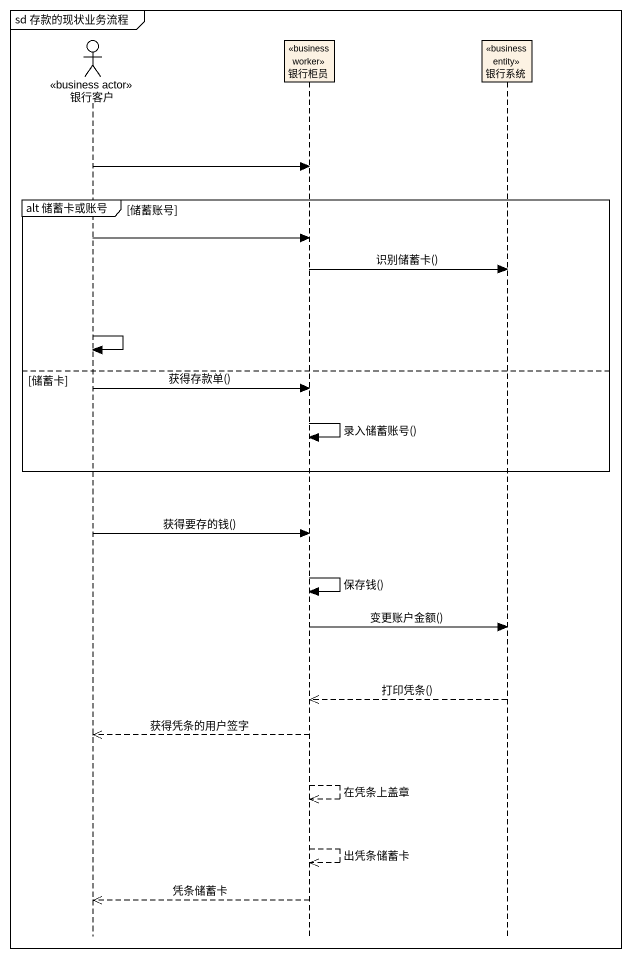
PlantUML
@startuml
mainframe sd 存款的现状业务流程
hide footbox
actor 银行客户 <<business actor>>
participant 银行柜员 <<business worker>>
participant 银行系统 <<business entity>>

银行客户 -> 银行柜员
group alt 储蓄卡或账号 [储蓄账号]
  银行客户 -> 银行柜员
  银行柜员 -> 银行系统 : 识别储蓄卡()
  银行客户 -> 银行客户
else 储蓄卡
  银行客户 -> 银行柜员 : 获得存款单()
  银行柜员 -> 银行柜员 : 录入储蓄账号()
end
银行客户 -> 银行柜员 : 获得要存的钱()
银行柜员 -> 银行柜员 : 保存钱()
银行柜员 -> 银行系统 : 变更账户金额()
银行系统 -->> 银行柜员 : 打印凭条()
银行柜员 -->> 银行客户 : 获得凭条的用户签字
银行柜员 -->> 银行柜员 : 在凭条上盖章
银行柜员 -->> 银行柜员 : 出凭条储蓄卡
银行柜员 -->> 银行客户 : 凭条储蓄卡
@enduml
